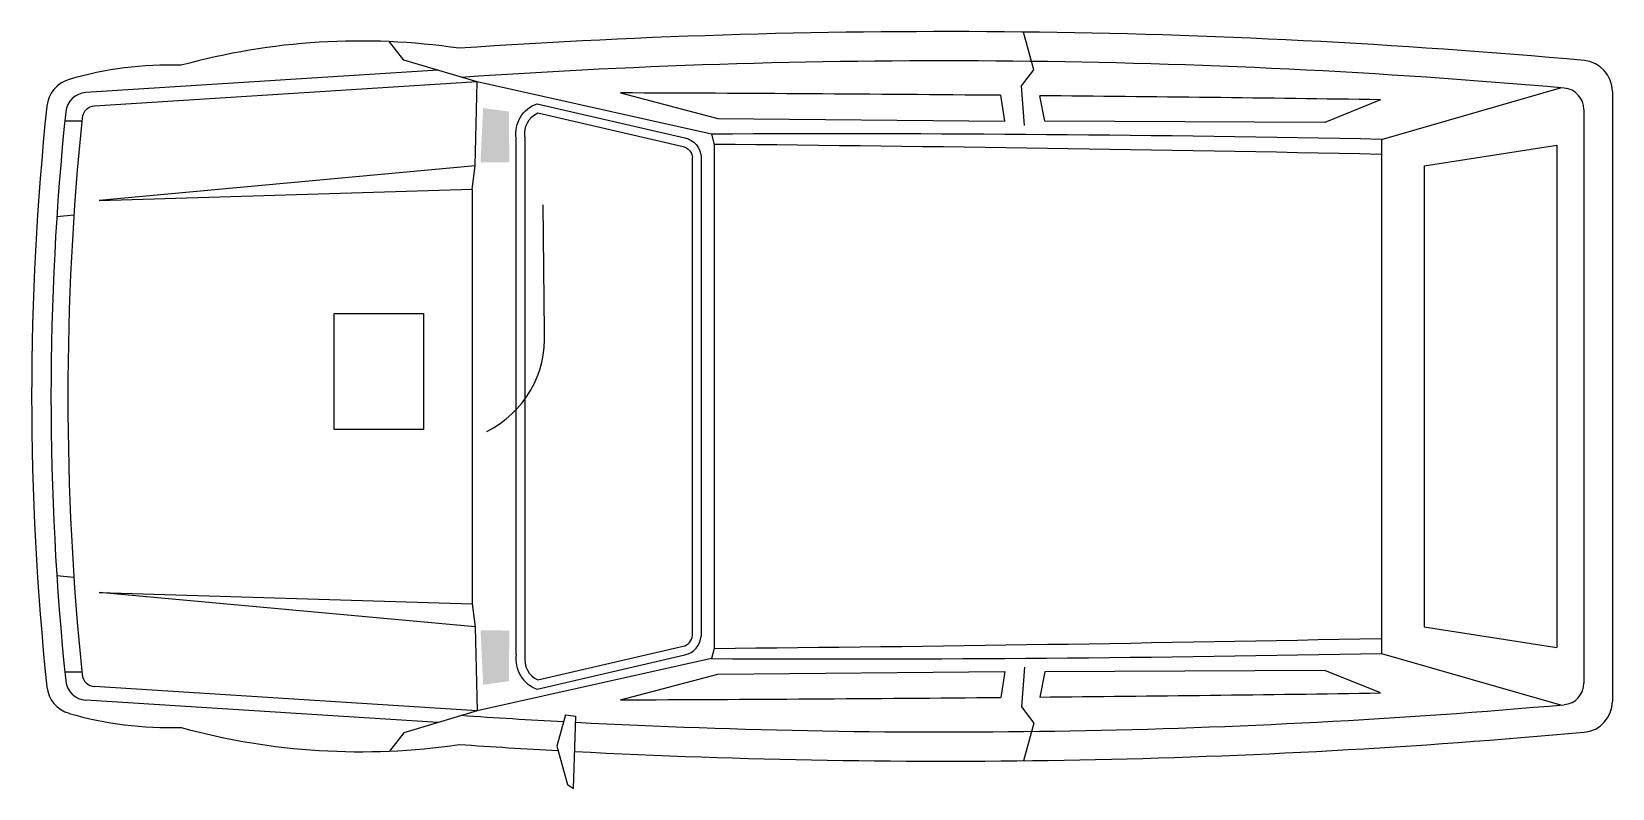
# Model space of a CAD drawing. Extents: x 0 to 338, y -84 to 78.
import ezdxf

# ---------------------------------------------------------------- set-up
doc = ezdxf.new("R2010")
doc.units = 0
doc.header["$LTSCALE"] = 0.5
doc.layers.get('0').update_dxf_attribs({"linetype": 'CONTINUOUS'})

msp = doc.modelspace()

# ---------------------------------------------------------------- linework, layer by layer
for p, q in [((214.11, 69.79), (211.86, 77.84)), ((79.49, 71.86), (76.46, 75.78)), ((95.2, 67.18), (79.49, 71.86)), ((86.83, 69.67), (11.57, 64.91)), ((211.45, 66.32), (214.11, 69.79)), ((95.2, 67.18), (13.46, 62)), ((94.73, 49.24), (95.2, 67.18)), ((145.27, 56.03), (95.2, 67.18)), ((125.81, 64.83), (146.61, 59.38)), ((207.88, 58.77), (207.01, 64.32)), ((212.1, 57.85), (211.45, 66.32)), ((216.48, 58.83), (215.39, 64.24)), ((288.36, 54.91), (326.59, 65.93)), ((337.69, 65.16), (337.69, -65.16)), ((288.16, 63.37), (276.29, 58.53)), ((331.6, 61.28), (331.6, -61.28)), ((7.09, 58.88), (10.72, 58.88)), ((146.61, 59.38), (207.88, 58.77)), ((276.29, 58.53), (216.48, 58.83)), ((103.54, -55.14), (103.54, 55.14)), ((105.39, 55.42), (105.39, -55.42)), ((145.27, 56.03), (145.83, 53.84)), ((288.36, 54.91), (288.36, -54.91)), ((141.17, -51.07), (141.17, 51.07)), ((143.03, 51.24), (143.03, -51.24)), ((145.83, 53.84), (145.83, -53.84)), ((297.5, 49.27), (325.84, 53.66)), ((325.84, 53.66), (325.84, -53.66)), ((94.73, 49.24), (14.42, 41.87)), ((94.09, 44.29), (94.73, 49.24)), ((297.5, 49.27), (297.5, -49.27)), ((14.42, 41.87), (94.09, 44.29)), ((94.09, 44.29), (94.09, -44.29)), ((109.56, 13.78), (109.29, 40.91)), ((9.04, 38.72), (5.39, 38.36)), ((9.04, -38.72), (5.39, -38.36)), ((94.73, -49.24), (14.42, -41.87)), ((14.42, -41.87), (94.09, -44.29)), ((94.09, -44.29), (94.73, -49.24)), ((94.73, -49.24), (95.2, -67.18)), ((297.5, -49.27), (325.84, -53.66)), ((145.83, -53.84), (145.27, -56.03)), ((145.27, -56.03), (95.2, -67.18)), ((288.36, -54.91), (326.59, -65.93)), ((7.09, -58.88), (10.72, -58.88)), ((125.81, -64.83), (146.61, -59.38)), ((146.61, -59.38), (207.88, -58.77)), ((207.88, -58.77), (207.01, -64.32)), ((212.1, -57.85), (211.45, -66.32)), ((216.48, -58.83), (215.39, -64.24)), ((276.29, -58.53), (216.48, -58.83)), ((288.16, -63.37), (276.29, -58.53)), ((95.2, -67.18), (13.46, -62)), ((86.83, -69.67), (11.57, -64.91)), ((95.2, -67.18), (79.49, -71.86)), ((211.45, -66.32), (214.11, -69.79)), ((114.02, -68.01), (112.19, -74.74)), ((114.02, -68.01), (116.26, -68.35)), ((115.78, -83.75), (116.26, -68.35)), ((214.11, -69.79), (211.86, -77.84)), ((79.49, -71.86), (76.46, -75.78)), ((112.19, -74.74), (114.46, -82.89)), ((114.46, -82.89), (115.78, -83.75))]:
    msp.add_line(p, q)
for points in [[(103.54, 55.14, -0.363258), (107.99, 62.53), (139.57, 55.22, -0.323893), (143.03, 51.24, 1.37805)], [(105.39, 55.42, -0.334459), (108.14, 60.58), (139.15, 53.39, -0.323893), (141.17, 51.07, -0.323893)], [(103.54, -55.14, 0.363258), (107.99, -62.53), (139.57, -55.22, 0.323893), (143.03, -51.24, -1.37805)], [(105.39, -55.42, 0.334459), (108.14, -60.58), (139.15, -53.39, 0.323893), (141.17, -51.07, 0.323893)]]:
    msp.add_lwpolyline(points, format="xyb")
msp.add_lwpolyline([(64.66, -7.1), (64.66, 17.72), (83.68, 17.72), (83.68, -7.1)], close=True)
for centre, radius, start, end in [((195.09, -1434.21), 1512.14, 84.81768, 93.9345), ((70.24, -68.05), 143.97, 81.5772, 105.4365), ((195.09, -1434.21), 1505.9, 84.95914, 93.9345), ((331.07, 65.16), 6.61, 0, 84.8177), ((9.87, 61.33), 6.65, 106.1847, 173.9964), ((29.43, -6.05), 76.82, 88.1409, 106.1847), ((11.86, 60.32), 4.6, 93.6235, 174.0748), ((71.33, -14961.48), 15026.41, 89.48265, 89.792274), ((71.33, -14961.48), 15026.41, 89.173213, 89.450681), ((327, 61.28), 4.6, 360, 84.9591), ((593.04, 0), 593.04, 173.99635, 186.0038), ((593.04, 0), 588.9, 174.07484, 185.92516), ((13.64, 59.14), 2.87, 93.6235, 174.1724), ((593.04, 0), 585.28, 174.17242, 185.82758), ((171.79, -5652.44), 5708.53, 88.82992, 90.26623), ((34.15, -12097.12), 12151.47, 88.80209, 89.473397), ((87.3, 12.47), 22.3, 296.4389, 3.3539), ((34.15, 12097.12), 12151.47, 270.526603, 271.19791), ((171.79, 5652.44), 5708.53, 269.73377, 271.17008), ((13.64, -59.14), 2.87, 185.8276, 266.3765), ((9.87, -61.33), 6.65, 186.0038, 253.814), ((11.86, -60.32), 4.6, 185.9252, 266.3765), ((71.33, 14961.48), 15026.41, 270.549319, 270.826787), ((327, -61.28), 4.6, 275.0409, 360), ((195.09, 1434.21), 1505.9, 266.99783, 275.04086), ((71.33, 14961.48), 15026.41, 270.207726, 270.51735), ((331.07, -65.16), 6.61, 275.1823, 0), ((29.43, 6.05), 76.82, 253.814, 271.8591), ((70.24, 68.05), 143.97, 254.5635, 278.4228), ((195.09, 1434.21), 1505.9, 266.0655, 266.89909), ((195.09, 1434.21), 1512.14, 267.00299, 275.18232), ((195.09, 1434.21), 1512.14, 266.0655, 266.86738)]:
    msp.add_arc(centre, radius, start, end)
for points in [[(95.9, 49.96), (102.03, 50.04), (96.45, 61.62), (101.99, 60.84)], [(95.9, -49.96), (102.03, -50.04), (96.45, -61.62), (101.99, -60.84)]]:
    msp.add_solid(points)

doc.saveas('drawing.dxf')
